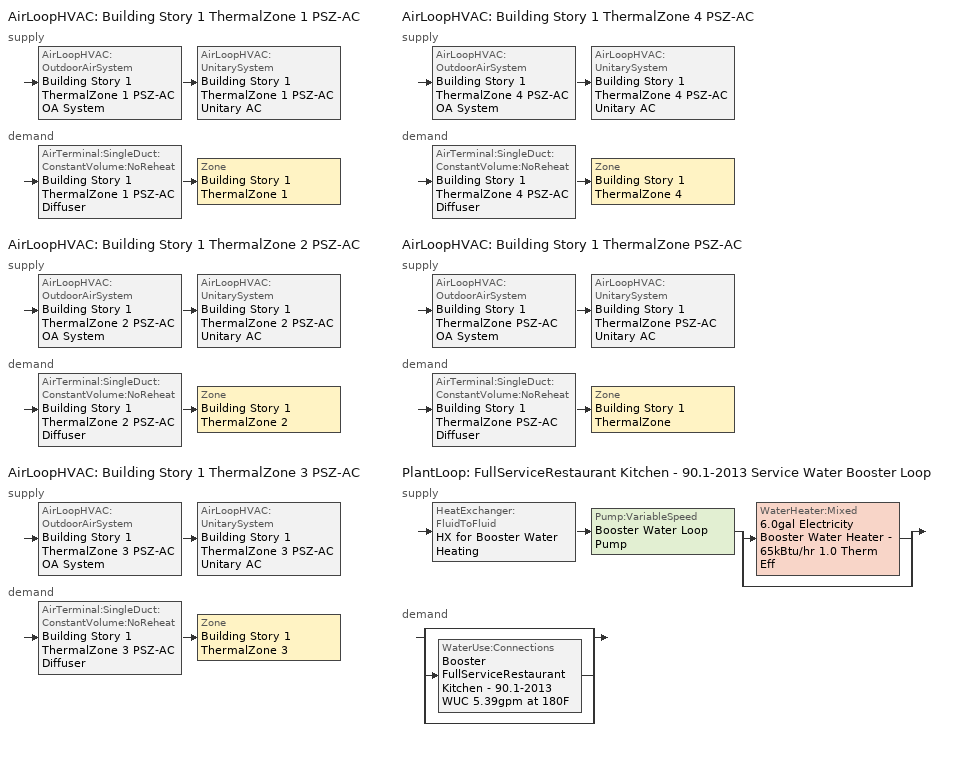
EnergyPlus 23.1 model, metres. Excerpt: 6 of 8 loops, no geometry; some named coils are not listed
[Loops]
AirLoopHVAC 'Building Story 1 ThermalZone 1 PSZ-AC'
 supply: AirLoopHVAC:OutdoorAirSystem 'Building Story 1 ThermalZone 1 PSZ-AC OA System' > AirLoopHVAC:UnitarySystem 'Building Story 1 ThermalZone 1 PSZ-AC Unitary AC'
 demand: AirTerminal:SingleDuct:ConstantVolume:NoReheat 'Building Story 1 ThermalZone 1 PSZ-AC Diffuser' > Zone 'Building Story 1 ThermalZone 1'
AirLoopHVAC 'Building Story 1 ThermalZone 2 PSZ-AC'
 supply: AirLoopHVAC:OutdoorAirSystem 'Building Story 1 ThermalZone 2 PSZ-AC OA System' > AirLoopHVAC:UnitarySystem 'Building Story 1 ThermalZone 2 PSZ-AC Unitary AC'
 demand: AirTerminal:SingleDuct:ConstantVolume:NoReheat 'Building Story 1 ThermalZone 2 PSZ-AC Diffuser' > Zone 'Building Story 1 ThermalZone 2'
AirLoopHVAC 'Building Story 1 ThermalZone 3 PSZ-AC'
 supply: AirLoopHVAC:OutdoorAirSystem 'Building Story 1 ThermalZone 3 PSZ-AC OA System' > AirLoopHVAC:UnitarySystem 'Building Story 1 ThermalZone 3 PSZ-AC Unitary AC'
 demand: AirTerminal:SingleDuct:ConstantVolume:NoReheat 'Building Story 1 ThermalZone 3 PSZ-AC Diffuser' > Zone 'Building Story 1 ThermalZone 3'
AirLoopHVAC 'Building Story 1 ThermalZone 4 PSZ-AC'
 supply: AirLoopHVAC:OutdoorAirSystem 'Building Story 1 ThermalZone 4 PSZ-AC OA System' > AirLoopHVAC:UnitarySystem 'Building Story 1 ThermalZone 4 PSZ-AC Unitary AC'
 demand: AirTerminal:SingleDuct:ConstantVolume:NoReheat 'Building Story 1 ThermalZone 4 PSZ-AC Diffuser' > Zone 'Building Story 1 ThermalZone 4'
AirLoopHVAC 'Building Story 1 ThermalZone PSZ-AC'
 supply: AirLoopHVAC:OutdoorAirSystem 'Building Story 1 ThermalZone PSZ-AC OA System' > AirLoopHVAC:UnitarySystem 'Building Story 1 ThermalZone PSZ-AC Unitary AC'
 demand: AirTerminal:SingleDuct:ConstantVolume:NoReheat 'Building Story 1 ThermalZone PSZ-AC Diffuser' > Zone 'Building Story 1 ThermalZone'
PlantLoop 'FullServiceRestaurant Kitchen - 90.1-2013 Service Water Booster Loop'
 supply: HeatExchanger:FluidToFluid 'HX for Booster Water Heating' > Pump:VariableSpeed 'Booster Water Loop Pump' > split
  | WaterHeater:Mixed '6.0gal Electricity Booster Water Heater - 65kBtu/hr 1.0 Therm Eff'
  | bypass
 demand: split
  | bypass
  | WaterUse:Connections 'Booster FullServiceRestaurant Kitchen - 90.1-2013 WUC 5.39gpm at 180F'
  | bypass
[ZoneControl:Thermostat] Temperature Difference Between Cutout And Setpoint {deltaC}=0
Name | Zone or ZoneList | Control Type Schedule | Control 1
Building Story 1 ThermalZone Thermostat | Building Story 1 ThermalZone | Building Story 1 ThermalZone Thermostat Schedule | Story Ground Blended Space Type Thermostat
Building Story 1 ThermalZone 1 Thermostat | Building Story 1 ThermalZone 1 | Building Story 1 ThermalZone 1 Thermostat Schedule | Story Ground Blended Space Type Thermostat 1
Building Story 1 ThermalZone 2 Thermostat | Building Story 1 ThermalZone 2 | Building Story 1 ThermalZone 2 Thermostat Schedule | Story Ground Blended Space Type Thermostat 2
Building Story 1 ThermalZone 3 Thermostat | Building Story 1 ThermalZone 3 | Building Story 1 ThermalZone 3 Thermostat Schedule | Story Ground Blended Space Type Thermostat 3
Building Story 1 ThermalZone 4 Thermostat | Building Story 1 ThermalZone 4 | Building Story 1 ThermalZone 4 Thermostat Schedule | Story Ground Blended Space Type Thermostat 4
[ThermostatSetpoint:DualSetpoint] Heating Setpoint Temperature Schedule=RestaurantSitDown HTGSETP_SCH_NO_OPTIMUM; Cooling Setpoint Temperature Schedule=RestaurantSitDown CLGSETP_SCH_NO_OPTIMUM
Story Ground Blended Space Type Thermostat; Story Ground Blended Space Type Thermostat 1; Story Ground Blended Space Type Thermostat 2; Story Ground Blended Space Type Thermostat 3; Story Ground Blended Space Type Thermostat 4
[AirTerminal:SingleDuct:ConstantVolume:NoReheat] Availability Schedule=Always On Discrete; Maximum Air Flow Rate {m3/s}=AutoSize
Building Story 1 ThermalZone PSZ-AC Diffuser; Building Story 1 ThermalZone 1 PSZ-AC Diffuser; Building Story 1 ThermalZone 2 PSZ-AC Diffuser; Building Story 1 ThermalZone 3 PSZ-AC Diffuser; Building Story 1 ThermalZone 4 PSZ-AC Diffuser
[Zone equipment]
Building Story 1 ThermalZone: Building Story 1 ThermalZone PSZ-AC Diffuser
Building Story 1 ThermalZone 1: Building Story 1 ThermalZone 1 PSZ-AC Diffuser
Building Story 1 ThermalZone 2: Building Story 1 ThermalZone 2 PSZ-AC Diffuser
Building Story 1 ThermalZone 3: Building Story 1 ThermalZone 3 PSZ-AC Diffuser
Building Story 1 ThermalZone 4: Building Story 1 ThermalZone 4 PSZ-AC Diffuser
[Sizing:Zone] Zone Cooling Design Supply Air Temperature Input Method=SupplyAirTemperature; Zone Cooling Design Supply Air Temperature {C}=12.7778; Zone Cooling Design Supply Air Temperature Difference {deltaC}=11.11; Zone Heating Design Supply Air Temperature Input Method=SupplyAirTemperature; Zone Heating Design Supply Air Temperature {C}=50; Zone Heating Design Supply Air Temperature Difference {deltaC}=11.11; Zone Cooling Design Supply Air Humidity Ratio {kgWater/kgDryAir}=0.0085; Zone Heating Design Supply Air Humidity Ratio {kgWater/kgDryAir}=0.008; Design Specification Outdoor Air Object=Blended OA; Cooling Design Air Flow Method=DesignDay; Cooling Design Air Flow Rate {m3/s}=0; Cooling Minimum Air Flow per Zone Floor Area {m3/s-m2}=0.000762; Cooling Minimum Air Flow {m3/s}=0; Cooling Minimum Air Flow Fraction=0; Heating Design Air Flow Method=DesignDay; Heating Design Air Flow Rate {m3/s}=0; Heating Maximum Air Flow per Zone Floor Area {m3/s-m2}=0.002032; Heating Maximum Air Flow {m3/s}=0.141576; Heating Maximum Air Flow Fraction=0.3; Account for Dedicated Outdoor Air System=No; Zone Load Sizing Method=Sensible Load Only No Latent Load; Zone Latent Cooling Design Supply Air Humidity Ratio Input Method=HumidityRatioDifference; Zone Cooling Design Supply Air Humidity Ratio Difference {kgWater/kgDryAir}=0.005; Zone Latent Heating Design Supply Air Humidity Ratio Input Method=HumidityRatioDifference; Zone Humidification Design Supply Air Humidity Ratio Difference {kgWater/kgDryAir}=0.005
Building Story 1 ThermalZone; Building Story 1 ThermalZone 1; Building Story 1 ThermalZone 2; Building Story 1 ThermalZone 3; Building Story 1 ThermalZone 4
[Controller:MechanicalVentilation] System Outdoor Air Method=ZoneSum; Design Specification Outdoor Air Object Name 1=Blended OA
Name | Availability Schedule | Demand Controlled Ventilation | Zone or ZoneList 1
Controller Mechanical Ventilation 4 | Building Story 1 ThermalZone PSZ-AC Occ Sch | No | Building Story 1 ThermalZone
Controller Mechanical Ventilation 5 | Building Story 1 ThermalZone 1 PSZ-AC Occ Sch | Yes | Building Story 1 ThermalZone 1
Controller Mechanical Ventilation 1 | Building Story 1 ThermalZone 2 PSZ-AC Occ Sch | No | Building Story 1 ThermalZone 2
Controller Mechanical Ventilation 2 | Building Story 1 ThermalZone 3 PSZ-AC Occ Sch | Yes | Building Story 1 ThermalZone 3
Controller Mechanical Ventilation 3 | Building Story 1 ThermalZone 4 PSZ-AC Occ Sch | No | Building Story 1 ThermalZone 4
[DesignSpecification:OutdoorAir]
Blended OA: Outdoor Air Method=Sum; Outdoor Air Flow per Person {m3/s-person}=0.00353961; Outdoor Air Flow per Zone Floor Area {m3/s-m2}=0.0009144; Outdoor Air Flow per Zone {m3/s}=0; Outdoor Air Flow Air Changes per Hour {1/hr}=0
[AirLoopHVAC] Design Supply Air Flow Rate {m3/s}=AutoSize; Design Return Air Flow Fraction of Supply Air Flow=1
Building Story 1 ThermalZone 1 PSZ-AC; Building Story 1 ThermalZone 2 PSZ-AC; Building Story 1 ThermalZone 3 PSZ-AC; Building Story 1 ThermalZone 4 PSZ-AC; Building Story 1 ThermalZone PSZ-AC
[Sizing:System] Type of Load to Size On=Sensible; Design Outdoor Air Flow Rate {m3/s}=Autosize; Central Heating Maximum System Air Flow Ratio=1; Preheat Design Temperature {C}=7.22222; Preheat Design Humidity Ratio {kgWater/kgDryAir}=0.008; Precool Design Temperature {C}=12.7778; Precool Design Humidity Ratio {kgWater/kgDryAir}=0.008; Central Cooling Design Supply Air Temperature {C}=12.7778; Central Heating Design Supply Air Temperature {C}=50; Type of Zone Sum to Use=Coincident; 100% Outdoor Air in Cooling=No; 100% Outdoor Air in Heating=No; Central Cooling Design Supply Air Humidity Ratio {kgWater/kgDryAir}=0.0085; Central Heating Design Supply Air Humidity Ratio {kgWater/kgDryAir}=0.008; Cooling Supply Air Flow Rate Method=DesignDay; Cooling Supply Air Flow Rate {m3/s}=0; Cooling Supply Air Flow Rate Per Floor Area {m3/s-m2}=0.00996765; Cooling Fraction of Autosized Cooling Supply Air Flow Rate=1; Cooling Supply Air Flow Rate Per Unit Cooling Capacity {m3/s-W}=3.94755e-05; Heating Supply Air Flow Rate Method=DesignDay; Heating Supply Air Flow Rate {m3/s}=0; Heating Supply Air Flow Rate Per Floor Area {m3/s-m2}=0.00996765; Heating Fraction of Autosized Heating Supply Air Flow Rate=1; Heating Fraction of Autosized Cooling Supply Air Flow Rate=1; Heating Supply Air Flow Rate Per Unit Heating Capacity {m3/s-W}=3.15882e-05; System Outdoor Air Method=ZoneSum; Zone Maximum Outdoor Air Fraction=1; Cooling Design Capacity Method=CoolingDesignCapacity; Cooling Design Capacity {W}=Autosize; Cooling Design Capacity Per Floor Area {W/m2}=234.7; Fraction of Autosized Cooling Design Capacity=1; Heating Design Capacity Method=HeatingDesignCapacity; Heating Design Capacity {W}=Autosize; Heating Design Capacity Per Floor Area {W/m2}=157; Fraction of Autosized Heating Design Capacity=1; Central Cooling Capacity Control Method=OnOff; Occupant Diversity=Autosize
Building Story 1 ThermalZone 1 PSZ-AC; Building Story 1 ThermalZone 2 PSZ-AC; Building Story 1 ThermalZone 3 PSZ-AC; Building Story 1 ThermalZone 4 PSZ-AC; Building Story 1 ThermalZone PSZ-AC
[Controller:OutdoorAir] Maximum Outdoor Air Flow Rate {m3/s}=Autosize; Economizer Control Type=DifferentialDryBulb; Economizer Control Action Type=ModulateFlow; Lockout Type=LockoutWithHeating; Minimum Limit Type=FixedMinimum; High Humidity Control=No; Control High Indoor Humidity Based on Outdoor Humidity Ratio=Yes
Name | Minimum Outdoor Air Flow Rate {m3/s} | Minimum Outdoor Air Schedule | Maximum Fraction of Outdoor Air Schedule | Mechanical Ventilation Controller | Heat Recovery Bypass Control Type
Building Story 1 ThermalZone 1 PSZ-AC OA System Controller | 0 | Building Story 1 ThermalZone 1 PSZ-AC Occ Sch | BuildingStory1ThermalZone1PSZACmaxOASch | Controller Mechanical Ventilation 5 | BypassWhenWithinEconomizerLimits
Building Story 1 ThermalZone 2 PSZ-AC OA System Controller | Autosize | Building Story 1 ThermalZone 2 PSZ-AC Occ Sch | BuildingStory1ThermalZone2PSZACmaxOASch | Controller Mechanical Ventilation 1 | BypassWhenWithinEconomizerLimits
Building Story 1 ThermalZone 3 PSZ-AC OA System Controller | 0 | Building Story 1 ThermalZone 3 PSZ-AC Occ Sch | BuildingStory1ThermalZone3PSZACmaxOASch | Controller Mechanical Ventilation 2 | BypassWhenWithinEconomizerLimits
Building Story 1 ThermalZone 4 PSZ-AC OA System Controller | Autosize | Building Story 1 ThermalZone 4 PSZ-AC Occ Sch | BuildingStory1ThermalZone4PSZACmaxOASch | Controller Mechanical Ventilation 3 | BypassWhenWithinEconomizerLimits
Building Story 1 ThermalZone PSZ-AC OA System Controller | Autosize | Building Story 1 ThermalZone PSZ-AC Occ Sch | BuildingStory1ThermalZonePSZACmaxOASch | Controller Mechanical Ventilation 4 | BypassWhenOAFlowGreaterThanMinimum
[SetpointManager:MixedAir] Control Variable=Temperature
Name | Setpoint Node or NodeList
Building Story 1 ThermalZone 1 PSZ-AC Mixed Air Node OS Default SPM | Building Story 1 ThermalZone 1 PSZ-AC Mixed Air Node
Building Story 1 ThermalZone 2 PSZ-AC Mixed Air Node OS Default SPM | Building Story 1 ThermalZone 2 PSZ-AC Mixed Air Node
Building Story 1 ThermalZone 3 PSZ-AC Mixed Air Node OS Default SPM | Building Story 1 ThermalZone 3 PSZ-AC Mixed Air Node
Building Story 1 ThermalZone 4 PSZ-AC Mixed Air Node OS Default SPM | Building Story 1 ThermalZone 4 PSZ-AC Mixed Air Node
Building Story 1 ThermalZone PSZ-AC Mixed Air Node OS Default SPM | Building Story 1 ThermalZone PSZ-AC Mixed Air Node
[AirLoopHVAC:UnitarySystem] Control Type=Load; Dehumidification Control Type=None; Availability Schedule=Always On Discrete; Fan Placement=DrawThrough; DX Heating Coil Sizing Ratio=1; Use DOAS DX Cooling Coil=No; Minimum Supply Air Temperature {C}=2; Latent Load Control=SensibleOnlyLoadControl; Cooling Supply Air Flow Rate {m3/s}=Autosize; Heating Supply Air Flow Rate {m3/s}=Autosize; No Load Supply Air Flow Rate {m3/s}=Autosize; Maximum Supply Air Temperature {C}=80; Maximum Outdoor Dry-Bulb Temperature for Supplemental Heater Operation {C}=21; Maximum Cycling Rate {cycles/hr}=2.5; Heat Pump Time Constant {s}=60; Fraction of On-Cycle Power Use=0.01; Heat Pump Fan Delay Time {s}=60; Ancillary On-Cycle Electric Power {W}=0; Ancillary Off-Cycle Electric Power {W}=0
Name | Controlling Zone or Thermostat Location | Supply Fan | Supply Air Fan Operating Mode Schedule | Heating Coil | Cooling Coil | Supplemental Heating Coil
Building Story 1 ThermalZone 1 PSZ-AC Unitary AC | Building Story 1 ThermalZone 1 | Building Story 1 ThermalZone 1 PSZ-AC Fan | Building Story 1 ThermalZone 1 PSZ-AC Occ Sch | Building Story 1 ThermalZone 1 PSZ-AC Water Htg Coil | Building Story 1 ThermalZone 1 PSZ-AC 1spd DX AC Clg Coil 166kBtu/hr 10.8EER | Building Story 1 ThermalZone 1 PSZ-AC Electric Backup Htg Coil
Building Story 1 ThermalZone 2 PSZ-AC Unitary AC | Building Story 1 ThermalZone 2 | Building Story 1 ThermalZone 2 PSZ-AC Fan | Building Story 1 ThermalZone 2 PSZ-AC Occ Sch | Building Story 1 ThermalZone 2 PSZ-AC Water Htg Coil | Building Story 1 ThermalZone 2 PSZ-AC 1spd DX AC Clg Coil 56kBtu/hr 14.0SEER | Building Story 1 ThermalZone 2 PSZ-AC Electric Backup Htg Coil
Building Story 1 ThermalZone 3 PSZ-AC Unitary AC | Building Story 1 ThermalZone 3 | Building Story 1 ThermalZone 3 PSZ-AC Fan | Building Story 1 ThermalZone 3 PSZ-AC Occ Sch | Building Story 1 ThermalZone 3 PSZ-AC Water Htg Coil | Building Story 1 ThermalZone 3 PSZ-AC 1spd DX AC Clg Coil 153kBtu/hr 10.8EER | Building Story 1 ThermalZone 3 PSZ-AC Electric Backup Htg Coil
Building Story 1 ThermalZone 4 PSZ-AC Unitary AC | Building Story 1 ThermalZone 4 | Building Story 1 ThermalZone 4 PSZ-AC Fan | Building Story 1 ThermalZone 4 PSZ-AC Occ Sch | Building Story 1 ThermalZone 4 PSZ-AC Water Htg Coil | Building Story 1 ThermalZone 4 PSZ-AC 1spd DX AC Clg Coil 71kBtu/hr 11.0EER | Building Story 1 ThermalZone 4 PSZ-AC Electric Backup Htg Coil
Building Story 1 ThermalZone PSZ-AC Unitary AC | Building Story 1 ThermalZone | Building Story 1 ThermalZone PSZ-AC Fan | Building Story 1 ThermalZone PSZ-AC Occ Sch | Building Story 1 ThermalZone PSZ-AC Water Htg Coil | Building Story 1 ThermalZone PSZ-AC 1spd DX AC Clg Coil 856kBtu/hr 9.5EER | Building Story 1 ThermalZone PSZ-AC Electric Backup Htg Coil
[Fan:OnOff] Availability Schedule=Always On Discrete; Maximum Flow Rate {m3/s}=Autosize; Motor In Airstream Fraction=1
Name | Fan Total Efficiency | Pressure Rise {Pa} | Motor Efficiency | Fan Power Ratio Function of Speed Ratio Curve | Fan Efficiency Ratio Function of Speed Ratio Curve
Building Story 1 ThermalZone 1 PSZ-AC Fan | 0.58175 | 622.722 | 0.895 | Fan On Off Power Curve 4 | Fan On Off Efficiency Curve 4
Building Story 1 ThermalZone 2 PSZ-AC Fan | 0.55575 | 622.722 | 0.855 | Fan On Off Power Curve | Fan On Off Efficiency Curve
Building Story 1 ThermalZone 3 PSZ-AC Fan | 0.58175 | 622.722 | 0.895 | Fan On Off Power Curve 1 | Fan On Off Efficiency Curve 1
Building Story 1 ThermalZone 4 PSZ-AC Fan | 0.56225 | 622.722 | 0.865 | Fan On Off Power Curve 2 | Fan On Off Efficiency Curve 2
Building Story 1 ThermalZone PSZ-AC Fan | 0.6084 | 1018.77 | 0.936 | Fan On Off Power Curve 3 | Fan On Off Efficiency Curve 3
[Coil:Cooling:DX:SingleSpeed] Availability Schedule=Always On Discrete; Gross Rated Total Cooling Capacity {W}=Autosize; Gross Rated Sensible Heat Ratio=Autosize; Rated Air Flow Rate {m3/s}=Autosize; 2017 Rated Evaporator Fan Power Per Volume Flow Rate {W/(m3/s)}=773.3; Total Cooling Capacity Function of Temperature Curve=PSZ-AC_Unitary_PackagecoolCapFT; Total Cooling Capacity Function of Flow Fraction Curve=PSZ-AC_Unitary_PackagecoolFFF; Energy Input Ratio Function of Temperature Curve=PSZ-AC DX Unitary Package EIRFT; Energy Input Ratio Function of Flow Fraction Curve=PSZ-AC_Unitary_PackagecoolEIRFFF; Part Load Fraction Correlation Curve=PSZ-AC_Unitary_PackagecoolPLR; Minimum Outdoor Dry-Bulb Temperature for Compressor Operation {C}=-25; Condenser Type=AirCooled; Evaporative Condenser Effectiveness=0; Evaporative Condenser Air Flow Rate {m3/s}=Autosize; Evaporative Condenser Pump Rated Power Consumption {W}=Autosize; Crankcase Heater Capacity {W}=0; Maximum Outdoor Dry-Bulb Temperature for Crankcase Heater Operation {C}=0; Basin Heater Capacity {W/K}=0; Basin Heater Setpoint Temperature {C}=10
Name | Gross Rated Cooling COP {W/W}
Building Story 1 ThermalZone 1 PSZ-AC 1spd DX AC Clg Coil 166kBtu/hr 10.8EER; Building Story 1 ThermalZone 3 PSZ-AC 1spd DX AC Clg Coil 153kBtu/hr 10.8EER | 3.73224
Building Story 1 ThermalZone 2 PSZ-AC 1spd DX AC Clg Coil 56kBtu/hr 14.0SEER | 4.11713
Building Story 1 ThermalZone 4 PSZ-AC 1spd DX AC Clg Coil 71kBtu/hr 11.0EER | 3.79883
Building Story 1 ThermalZone PSZ-AC 1spd DX AC Clg Coil 856kBtu/hr 9.5EER | 3.2994
[Coil:Heating:Electric] Availability Schedule=Always On Discrete; Efficiency=1; Nominal Capacity {W}=Autosize
Building Story 1 ThermalZone 1 PSZ-AC Electric Backup Htg Coil; Building Story 1 ThermalZone 2 PSZ-AC Electric Backup Htg Coil; Building Story 1 ThermalZone 3 PSZ-AC Electric Backup Htg Coil; Building Story 1 ThermalZone 4 PSZ-AC Electric Backup Htg Coil; Building Story 1 ThermalZone PSZ-AC Electric Backup Htg Coil
[SetpointManager:SingleZone:Reheat] Control Variable=Temperature; Minimum Supply Air Temperature {C}=12.7778; Maximum Supply Air Temperature {C}=50
Name | Control Zone | Setpoint Node or NodeList
Building Story 1 ThermalZone 1 Setpoint Manager SZ Reheat | Building Story 1 ThermalZone 1 | Building Story 1 ThermalZone 1 PSZ-AC Supply Outlet Node
Building Story 1 ThermalZone 2 Setpoint Manager SZ Reheat | Building Story 1 ThermalZone 2 | Building Story 1 ThermalZone 2 PSZ-AC Supply Outlet Node
Building Story 1 ThermalZone 3 Setpoint Manager SZ Reheat | Building Story 1 ThermalZone 3 | Building Story 1 ThermalZone 3 PSZ-AC Supply Outlet Node
Building Story 1 ThermalZone 4 Setpoint Manager SZ Reheat | Building Story 1 ThermalZone 4 | Building Story 1 ThermalZone 4 PSZ-AC Supply Outlet Node
Building Story 1 ThermalZone Setpoint Manager SZ Reheat | Building Story 1 ThermalZone | Building Story 1 ThermalZone PSZ-AC Supply Outlet Node
[HeatExchanger:AirToAir:SensibleAndLatent]
Building Story 1 ThermalZone PSZ-AC ERV: Availability Schedule=Always On Discrete; Nominal Supply Air Flow Rate {m3/s}=Autosize; Sensible Effectiveness at 100% Heating Air Flow=0.5; Latent Effectiveness at 100% Heating Air Flow=0.5; Sensible Effectiveness at 75% Heating Air Flow=0.5; Latent Effectiveness at 75% Heating Air Flow=0.5; Sensible Effectiveness at 100% Cooling Air Flow=0.5; Latent Effectiveness at 100% Cooling Air Flow=0.5; Sensible Effectiveness at 75% Cooling Air Flow=0.5; Latent Effectiveness at 75% Cooling Air Flow=0.5; Nominal Electric Power {W}=3300.67; Supply Air Outlet Temperature Control=Yes; Heat Exchanger Type=Rotary; Frost Control Type=ExhaustOnly; Threshold Temperature {C}=-23.3; Initial Defrost Time Fraction=0.167; Rate of Defrost Time Fraction Increase {1/K}=1.44; Economizer Lockout=Yes
[SetpointManager:OutdoorAirPretreat]
Setpoint Manager Outdoor Air Pretreat 1: Control Variable=Temperature; Minimum Setpoint Temperature {C}=-99; Maximum Setpoint Temperature {C}=99; Minimum Setpoint Humidity Ratio {kgWater/kgDryAir}=1e-05; Maximum Setpoint Humidity Ratio {kgWater/kgDryAir}=1
[PlantLoop]
FullServiceRestaurant Kitchen - 90.1-2013 Service Water Booster Loop: Fluid Type=Water; Plant Equipment Operation Scheme=FullServiceRestaurant Kitchen - 90.1-2013 Service Water Booster Loop Operation Schemes; Maximum Loop Temperature {C}=100; Minimum Loop Temperature {C}=0; Maximum Loop Flow Rate {m3/s}=Autosize; Minimum Loop Flow Rate {m3/s}=0; Plant Loop Volume {m3}=Autocalculate; Load Distribution Scheme=Optimal; Plant Loop Demand Calculation Scheme=SingleSetpoint; Common Pipe Simulation=None
[Sizing:Plant]
FullServiceRestaurant Kitchen - 90.1-2013 Service Water Booster Loop: Loop Type=Heating; Design Loop Exit Temperature {C}=82.2222; Loop Design Temperature Difference {deltaC}=5; Sizing Option=NonCoincident; Zone Timesteps in Averaging Window=1; Coincident Sizing Factor Mode=None
[HeatExchanger:FluidToFluid]
HX for Booster Water Heating: Loop Demand Side Design Flow Rate {m3/s}=Autosize; Loop Supply Side Design Flow Rate {m3/s}=Autosize; Heat Exchange Model Type=Ideal; Heat Exchanger U-Factor Times Area Value {W/K}=Autosize; Control Type=UncontrolledOn; Minimum Temperature Difference to Activate Heat Exchanger {deltaC}=0.01; Heat Transfer Metering End Use Type=LoopToLoop; Component Override Cooling Control Temperature Mode=Loop; Sizing Factor=1; Operation Minimum Temperature Limit {C}=0; Operation Maximum Temperature Limit {C}=100
[Pump:VariableSpeed]
Booster Water Loop Pump: Design Maximum Flow Rate {m3/s}=Autosize; Design Pump Head {Pa}=0; Design Power Consumption {W}=0; Motor Efficiency=1; Fraction of Motor Inefficiencies to Fluid Stream=0; Coefficient 1 of the Part Load Performance Curve=0; Coefficient 2 of the Part Load Performance Curve=3.2485; Coefficient 3 of the Part Load Performance Curve=-4.7443; Coefficient 4 of the Part Load Performance Curve=2.5294; Design Minimum Flow Rate {m3/s}=0; Pump Control Type=Intermittent; Skin Loss Radiative Fraction=0.5; Design Power Sizing Method=PowerPerFlowPerPressure; Design Electric Power per Unit Flow Rate {W/(m3/s)}=348701.1; Design Shaft Power per Unit Flow Rate per Unit Head {W/((m3/s)-Pa)}=1.28205; Design Minimum Flow Rate Fraction=0
[WaterHeater:Mixed]
6.0gal Electricity Booster Water Heater - 65kBtu/hr 1.0 Therm Eff: Tank Volume {m3}=0.0227125; Setpoint Temperature Schedule=Service Water Booster Temp - 180.00000000000006F; Deadband Temperature Difference {deltaC}=2; Maximum Temperature Limit {C}=82.2222; Heater Control Type=Cycle; Heater Maximum Capacity {W}=19120; Heater Ignition Minimum Flow Rate {m3/s}=0; Heater Ignition Delay {s}=0; Heater Fuel Type=Electricity; Heater Thermal Efficiency=1; Off Cycle Parasitic Fuel Consumption Rate {W}=0; Off Cycle Parasitic Fuel Type=Electricity; Off Cycle Parasitic Heat Fraction to Tank=0; On Cycle Parasitic Fuel Consumption Rate {W}=0; On Cycle Parasitic Fuel Type=Electricity; On Cycle Parasitic Heat Fraction to Tank=0; Ambient Temperature Indicator=Schedule; Ambient Temperature Schedule=Water Heater Ambient Temp Schedule - 71.6; Off Cycle Loss Coefficient to Ambient Temperature {W/K}=9.00886; Off Cycle Loss Fraction to Zone=1; On Cycle Loss Coefficient to Ambient Temperature {W/K}=9.00886; On Cycle Loss Fraction to Zone=1; Use Side Effectiveness=1; Source Side Effectiveness=1; Use Side Design Flow Rate {m3/s}=Autosize; Source Side Design Flow Rate {m3/s}=Autosize; Indirect Water Heating Recovery Time {hr}=1.5; Source Side Flow Control Mode=IndirectHeatPrimarySetpoint
[WaterHeater:Sizing]
6.0gal Electricity Booster Water Heater - 65kBtu/hr 1.0 Therm Eff: Design Mode=PeakDraw; Time Storage Can Meet Peak Draw {hr}=0.538503; Time for Tank Recovery {hr}=0; Nominal Tank Volume for Autosizing Plant Connections {m3}=1
[SetpointManager:Scheduled]
Hot water booster setpoint manager: Control Variable=Temperature; Schedule=Service Water Booster Temp - 180.00000000000006F; Setpoint Node or NodeList=FullServiceRestaurant Kitchen - 90.1-2013 Service Water Booster Loop Supply Outlet Node
[WaterUse:Connections]
Booster FullServiceRestaurant Kitchen - 90.1-2013 WUC 5.39gpm at 180F: Drain Water Heat Exchanger Type=None; Drain Water Heat Exchanger Destination=Plant; Water Use Equipment 1=Booster FullServiceRestaurant Kitchen - 90.1-2013 Service Water Use 5.39gpm at 180F
[WaterUse:Equipment]
Booster FullServiceRestaurant Kitchen - 90.1-2013 Service Water Use 5.39gpm at 180F: Peak Flow Rate {m3/s}=0.000340279; Flow Rate Fraction Schedule=RestaurantSitDown BLDG_SWH_SCH; Target Temperature Schedule=Mixed Water At Faucet Temp - 180F; Sensible Fraction Schedule=Fraction Sensible - 0.2; Latent Fraction Schedule=Fraction Latent - 0.05
[PlantEquipmentOperationSchemes]
FullServiceRestaurant Kitchen - 90.1-2013 Service Water Booster Loop Operation Schemes: Control Scheme 1=FullServiceRestaurant Kitchen - 90.1-2013 Service Water Booster Loop Heating Operation Scheme; Control Scheme 1 Schedule=Always On Discrete
[PlantEquipmentOperation:HeatingLoad]
FullServiceRestaurant Kitchen - 90.1-2013 Service Water Booster Loop Heating Operation Scheme: Load Range 1 Lower Limit {W}=0; Load Range 1 Upper Limit {W}=1000000000; Range 1 Equipment List=FullServiceRestaurant Kitchen - 90.1-2013 Service Water Booster Loop Heating Equipment List
[PlantEquipmentList]
FullServiceRestaurant Kitchen - 90.1-2013 Service Water Booster Loop Heating Equipment List: HX for Booster Water Heating, 6.0gal Electricity Booster Water Heater - 65kBtu/hr 1.0 Therm Eff
[Schedule:Compact]
Building Story 1 ThermalZone Thermostat Schedule; Building Story 1 ThermalZone 1 Thermostat Schedule; Building Story 1 ThermalZone 2 Thermostat Schedule; Building Story 1 ThermalZone 3 Thermostat Schedule; Building Story 1 ThermalZone 4 Thermostat Schedule: Through: 12/31, For: AllDays, Until: 24:00, 4
[Schedule:Day:Interval]
RestaurantSitDown HTGSETP_SCH_NO_OPTIMUM Default; RestaurantSitDown HTGSETP_SCH_NO_OPTIMUM Default|Sat|Wkdy Day: No, 04:00, 15.6, 24:00, 21
RestaurantSitDown HTGSETP_SCH_NO_OPTIMUM Summer Design Day: No, 24:00, 15.6
RestaurantSitDown HTGSETP_SCH_NO_OPTIMUM Winter Design Day: No, 24:00, 21
RestaurantSitDown CLGSETP_SCH_NO_OPTIMUM Default; RestaurantSitDown CLGSETP_SCH_NO_OPTIMUM Default|Sat|Wkdy Day: No, 04:00, 30, 24:00, 24
RestaurantSitDown CLGSETP_SCH_NO_OPTIMUM Summer Design Day: No, 05:00, 30, 06:00, 26, 24:00, 24
RestaurantSitDown CLGSETP_SCH_NO_OPTIMUM Winter Design Day: No, 24:00, 30
Building Story 1 ThermalZone PSZ-AC Occ Sch Default; Building Story 1 ThermalZone 1 PSZ-AC Occ Sch Default; Building Story 1 ThermalZone 2 PSZ-AC Occ Sch Default; Building Story 1 ThermalZone 3 PSZ-AC Occ Sch Default; Building Story 1 ThermalZone 4 PSZ-AC Occ Sch Default: No, 07:00, 0, 24:00, 1
Building Story 1 ThermalZone PSZ-AC Occ Sch Summer Design Day; Building Story 1 ThermalZone PSZ-AC Occ Sch Winter Design Day; Building Story 1 ThermalZone 1 PSZ-AC Occ Sch Summer Design Day; Building Story 1 ThermalZone 1 PSZ-AC Occ Sch Winter Design Day; Building Story 1 ThermalZone 2 PSZ-AC Occ Sch Summer Design Day; Building Story 1 ThermalZone 2 PSZ-AC Occ Sch Winter Design Day; Building Story 1 ThermalZone 3 PSZ-AC Occ Sch Summer Design Day; Building Story 1 ThermalZone 3 PSZ-AC Occ Sch Winter Design Day; Building Story 1 ThermalZone 4 PSZ-AC Occ Sch Summer Design Day; Building Story 1 ThermalZone 4 PSZ-AC Occ Sch Winter Design Day: No, 24:00, 1
BuildingStory1ThermalZone1PSZACmaxOASchDefault; BuildingStory1ThermalZone2PSZACmaxOASchDefault; BuildingStory1ThermalZone3PSZACmaxOASchDefault; BuildingStory1ThermalZone4PSZACmaxOASchDefault; BuildingStory1ThermalZonePSZACmaxOASchDefault: No, 24:00, 0.7
Fraction Latent - 0.05 Default: No, 24:00, 0.05
Fraction Sensible - 0.2 Default: No, 24:00, 0.2
Mixed Water At Faucet Temp - 180F Default; Service Water Booster Temp - 180.00000000000006F Default: No, 24:00, 82.2222
RestaurantSitDown BLDG_SWH_SCH Default: No, 01:00, 0.25, 06:00, 0, 10:00, 0.15, 12:00, 0.5, 14:00, 0.4, 17:00, 0.3, 18:00, 0.4, 20:00, 0.5, 21:00, 0.4, 22:00, 0.5, 23:00, 0.4, 24:00, 0.2
RestaurantSitDown BLDG_SWH_SCH SmrDsn|Wkdy Day; RestaurantSitDown BLDG_SWH_SCH Summer Design Day: No, 01:00, 0.2, 06:00, 0, 07:00, 0.15, 08:00, 0.6, 09:00, 0.55, 10:00, 0.45, 11:00, 0.4, 12:00, 0.45, 13:00, 0.4, 14:00, 0.35, 17:00, 0.3, 18:00, 0.4, 19:00, 0.55, 20:00, 0.6, 21:00, 0.5, 22:00, 0.55, 23:00, 0.45, 24:00, 0.25
RestaurantSitDown BLDG_SWH_SCH Winter Design Day; RestaurantSitDown BLDG_SWH_SCH WntrDsn|Sat Day: No, 01:00, 0.2, 06:00, 0, 09:00, 0.15, 10:00, 0.5, 11:00, 0.45, 13:00, 0.5, 14:00, 0.45, 16:00, 0.4, 17:00, 0.35, 18:00, 0.4, 20:00, 0.55, 21:00, 0.5, 22:00, 0.55, 23:00, 0.4, 24:00, 0.3
Water Heater Ambient Temp Schedule - 71.6 Default: No, 24:00, 22
[Schedule:Week:Daily]
RestaurantSitDown HTGSETP_SCH_NO_OPTIMUM Week Rule - Jan1-Dec31: RestaurantSitDown HTGSETP_SCH_NO_OPTIMUM Default, RestaurantSitDown HTGSETP_SCH_NO_OPTIMUM Default|Sat|Wkdy Day, RestaurantSitDown HTGSETP_SCH_NO_OPTIMUM Default|Sat|Wkdy Day, RestaurantSitDown HTGSETP_SCH_NO_OPTIMUM Default|Sat|Wkdy Day, RestaurantSitDown HTGSETP_SCH_NO_OPTIMUM Default|Sat|Wkdy Day, RestaurantSitDown HTGSETP_SCH_NO_OPTIMUM Default|Sat|Wkdy Day, RestaurantSitDown HTGSETP_SCH_NO_OPTIMUM Default|Sat|Wkdy Day, RestaurantSitDown HTGSETP_SCH_NO_OPTIMUM Default, RestaurantSitDown HTGSETP_SCH_NO_OPTIMUM Summer Design Day, RestaurantSitDown HTGSETP_SCH_NO_OPTIMUM Winter Design Day, RestaurantSitDown HTGSETP_SCH_NO_OPTIMUM Default, RestaurantSitDown HTGSETP_SCH_NO_OPTIMUM Default
RestaurantSitDown CLGSETP_SCH_NO_OPTIMUM Week Rule - Jan1-Dec31: RestaurantSitDown CLGSETP_SCH_NO_OPTIMUM Default, RestaurantSitDown CLGSETP_SCH_NO_OPTIMUM Default|Sat|Wkdy Day, RestaurantSitDown CLGSETP_SCH_NO_OPTIMUM Default|Sat|Wkdy Day, RestaurantSitDown CLGSETP_SCH_NO_OPTIMUM Default|Sat|Wkdy Day, RestaurantSitDown CLGSETP_SCH_NO_OPTIMUM Default|Sat|Wkdy Day, RestaurantSitDown CLGSETP_SCH_NO_OPTIMUM Default|Sat|Wkdy Day, RestaurantSitDown CLGSETP_SCH_NO_OPTIMUM Default|Sat|Wkdy Day, RestaurantSitDown CLGSETP_SCH_NO_OPTIMUM Default, RestaurantSitDown CLGSETP_SCH_NO_OPTIMUM Summer Design Day, RestaurantSitDown CLGSETP_SCH_NO_OPTIMUM Winter Design Day, RestaurantSitDown CLGSETP_SCH_NO_OPTIMUM Default, RestaurantSitDown CLGSETP_SCH_NO_OPTIMUM Default
Building Story 1 ThermalZone PSZ-AC Occ Sch Week Rule - Jan1-Dec31: Building Story 1 ThermalZone PSZ-AC Occ Sch Default, Building Story 1 ThermalZone PSZ-AC Occ Sch Default, Building Story 1 ThermalZone PSZ-AC Occ Sch Default, Building Story 1 ThermalZone PSZ-AC Occ Sch Default, Building Story 1 ThermalZone PSZ-AC Occ Sch Default, Building Story 1 ThermalZone PSZ-AC Occ Sch Default, Building Story 1 ThermalZone PSZ-AC Occ Sch Default, Building Story 1 ThermalZone PSZ-AC Occ Sch Default, Building Story 1 ThermalZone PSZ-AC Occ Sch Summer Design Day, Building Story 1 ThermalZone PSZ-AC Occ Sch Winter Design Day, Building Story 1 ThermalZone PSZ-AC Occ Sch Default, Building Story 1 ThermalZone PSZ-AC Occ Sch Default
Building Story 1 ThermalZone 1 PSZ-AC Occ Sch Week Rule - Jan1-Dec31: Building Story 1 ThermalZone 1 PSZ-AC Occ Sch Default, Building Story 1 ThermalZone 1 PSZ-AC Occ Sch Default, Building Story 1 ThermalZone 1 PSZ-AC Occ Sch Default, Building Story 1 ThermalZone 1 PSZ-AC Occ Sch Default, Building Story 1 ThermalZone 1 PSZ-AC Occ Sch Default, Building Story 1 ThermalZone 1 PSZ-AC Occ Sch Default, Building Story 1 ThermalZone 1 PSZ-AC Occ Sch Default, Building Story 1 ThermalZone 1 PSZ-AC Occ Sch Default, Building Story 1 ThermalZone 1 PSZ-AC Occ Sch Summer Design Day, Building Story 1 ThermalZone 1 PSZ-AC Occ Sch Winter Design Day, Building Story 1 ThermalZone 1 PSZ-AC Occ Sch Default, Building Story 1 ThermalZone 1 PSZ-AC Occ Sch Default
Building Story 1 ThermalZone 2 PSZ-AC Occ Sch Week Rule - Jan1-Dec31: Building Story 1 ThermalZone 2 PSZ-AC Occ Sch Default, Building Story 1 ThermalZone 2 PSZ-AC Occ Sch Default, Building Story 1 ThermalZone 2 PSZ-AC Occ Sch Default, Building Story 1 ThermalZone 2 PSZ-AC Occ Sch Default, Building Story 1 ThermalZone 2 PSZ-AC Occ Sch Default, Building Story 1 ThermalZone 2 PSZ-AC Occ Sch Default, Building Story 1 ThermalZone 2 PSZ-AC Occ Sch Default, Building Story 1 ThermalZone 2 PSZ-AC Occ Sch Default, Building Story 1 ThermalZone 2 PSZ-AC Occ Sch Summer Design Day, Building Story 1 ThermalZone 2 PSZ-AC Occ Sch Winter Design Day, Building Story 1 ThermalZone 2 PSZ-AC Occ Sch Default, Building Story 1 ThermalZone 2 PSZ-AC Occ Sch Default
Building Story 1 ThermalZone 3 PSZ-AC Occ Sch Week Rule - Jan1-Dec31: Building Story 1 ThermalZone 3 PSZ-AC Occ Sch Default, Building Story 1 ThermalZone 3 PSZ-AC Occ Sch Default, Building Story 1 ThermalZone 3 PSZ-AC Occ Sch Default, Building Story 1 ThermalZone 3 PSZ-AC Occ Sch Default, Building Story 1 ThermalZone 3 PSZ-AC Occ Sch Default, Building Story 1 ThermalZone 3 PSZ-AC Occ Sch Default, Building Story 1 ThermalZone 3 PSZ-AC Occ Sch Default, Building Story 1 ThermalZone 3 PSZ-AC Occ Sch Default, Building Story 1 ThermalZone 3 PSZ-AC Occ Sch Summer Design Day, Building Story 1 ThermalZone 3 PSZ-AC Occ Sch Winter Design Day, Building Story 1 ThermalZone 3 PSZ-AC Occ Sch Default, Building Story 1 ThermalZone 3 PSZ-AC Occ Sch Default
Building Story 1 ThermalZone 4 PSZ-AC Occ Sch Week Rule - Jan1-Dec31: Building Story 1 ThermalZone 4 PSZ-AC Occ Sch Default, Building Story 1 ThermalZone 4 PSZ-AC Occ Sch Default, Building Story 1 ThermalZone 4 PSZ-AC Occ Sch Default, Building Story 1 ThermalZone 4 PSZ-AC Occ Sch Default, Building Story 1 ThermalZone 4 PSZ-AC Occ Sch Default, Building Story 1 ThermalZone 4 PSZ-AC Occ Sch Default, Building Story 1 ThermalZone 4 PSZ-AC Occ Sch Default, Building Story 1 ThermalZone 4 PSZ-AC Occ Sch Default, Building Story 1 ThermalZone 4 PSZ-AC Occ Sch Summer Design Day, Building Story 1 ThermalZone 4 PSZ-AC Occ Sch Winter Design Day, Building Story 1 ThermalZone 4 PSZ-AC Occ Sch Default, Building Story 1 ThermalZone 4 PSZ-AC Occ Sch Default
BuildingStory1ThermalZone1PSZACmaxOASch Week Rule - Jan1-Dec31: BuildingStory1ThermalZone1PSZACmaxOASchDefault, BuildingStory1ThermalZone1PSZACmaxOASchDefault, BuildingStory1ThermalZone1PSZACmaxOASchDefault, BuildingStory1ThermalZone1PSZACmaxOASchDefault, BuildingStory1ThermalZone1PSZACmaxOASchDefault, BuildingStory1ThermalZone1PSZACmaxOASchDefault, BuildingStory1ThermalZone1PSZACmaxOASchDefault, BuildingStory1ThermalZone1PSZACmaxOASchDefault, BuildingStory1ThermalZone1PSZACmaxOASchDefault, BuildingStory1ThermalZone1PSZACmaxOASchDefault, BuildingStory1ThermalZone1PSZACmaxOASchDefault, BuildingStory1ThermalZone1PSZACmaxOASchDefault
BuildingStory1ThermalZone2PSZACmaxOASch Week Rule - Jan1-Dec31: BuildingStory1ThermalZone2PSZACmaxOASchDefault, BuildingStory1ThermalZone2PSZACmaxOASchDefault, BuildingStory1ThermalZone2PSZACmaxOASchDefault, BuildingStory1ThermalZone2PSZACmaxOASchDefault, BuildingStory1ThermalZone2PSZACmaxOASchDefault, BuildingStory1ThermalZone2PSZACmaxOASchDefault, BuildingStory1ThermalZone2PSZACmaxOASchDefault, BuildingStory1ThermalZone2PSZACmaxOASchDefault, BuildingStory1ThermalZone2PSZACmaxOASchDefault, BuildingStory1ThermalZone2PSZACmaxOASchDefault, BuildingStory1ThermalZone2PSZACmaxOASchDefault, BuildingStory1ThermalZone2PSZACmaxOASchDefault
BuildingStory1ThermalZone3PSZACmaxOASch Week Rule - Jan1-Dec31: BuildingStory1ThermalZone3PSZACmaxOASchDefault, BuildingStory1ThermalZone3PSZACmaxOASchDefault, BuildingStory1ThermalZone3PSZACmaxOASchDefault, BuildingStory1ThermalZone3PSZACmaxOASchDefault, BuildingStory1ThermalZone3PSZACmaxOASchDefault, BuildingStory1ThermalZone3PSZACmaxOASchDefault, BuildingStory1ThermalZone3PSZACmaxOASchDefault, BuildingStory1ThermalZone3PSZACmaxOASchDefault, BuildingStory1ThermalZone3PSZACmaxOASchDefault, BuildingStory1ThermalZone3PSZACmaxOASchDefault, BuildingStory1ThermalZone3PSZACmaxOASchDefault, BuildingStory1ThermalZone3PSZACmaxOASchDefault
BuildingStory1ThermalZone4PSZACmaxOASch Week Rule - Jan1-Dec31: BuildingStory1ThermalZone4PSZACmaxOASchDefault, BuildingStory1ThermalZone4PSZACmaxOASchDefault, BuildingStory1ThermalZone4PSZACmaxOASchDefault, BuildingStory1ThermalZone4PSZACmaxOASchDefault, BuildingStory1ThermalZone4PSZACmaxOASchDefault, BuildingStory1ThermalZone4PSZACmaxOASchDefault, BuildingStory1ThermalZone4PSZACmaxOASchDefault, BuildingStory1ThermalZone4PSZACmaxOASchDefault, BuildingStory1ThermalZone4PSZACmaxOASchDefault, BuildingStory1ThermalZone4PSZACmaxOASchDefault, BuildingStory1ThermalZone4PSZACmaxOASchDefault, BuildingStory1ThermalZone4PSZACmaxOASchDefault
BuildingStory1ThermalZonePSZACmaxOASch Week Rule - Jan1-Dec31: BuildingStory1ThermalZonePSZACmaxOASchDefault, BuildingStory1ThermalZonePSZACmaxOASchDefault, BuildingStory1ThermalZonePSZACmaxOASchDefault, BuildingStory1ThermalZonePSZACmaxOASchDefault, BuildingStory1ThermalZonePSZACmaxOASchDefault, BuildingStory1ThermalZonePSZACmaxOASchDefault, BuildingStory1ThermalZonePSZACmaxOASchDefault, BuildingStory1ThermalZonePSZACmaxOASchDefault, BuildingStory1ThermalZonePSZACmaxOASchDefault, BuildingStory1ThermalZonePSZACmaxOASchDefault, BuildingStory1ThermalZonePSZACmaxOASchDefault, BuildingStory1ThermalZonePSZACmaxOASchDefault
Fraction Latent - 0.05 Week Rule - Jan1-Dec31: Fraction Latent - 0.05 Default, Fraction Latent - 0.05 Default, Fraction Latent - 0.05 Default, Fraction Latent - 0.05 Default, Fraction Latent - 0.05 Default, Fraction Latent - 0.05 Default, Fraction Latent - 0.05 Default, Fraction Latent - 0.05 Default, Fraction Latent - 0.05 Default, Fraction Latent - 0.05 Default, Fraction Latent - 0.05 Default, Fraction Latent - 0.05 Default
Fraction Sensible - 0.2 Week Rule - Jan1-Dec31: Fraction Sensible - 0.2 Default, Fraction Sensible - 0.2 Default, Fraction Sensible - 0.2 Default, Fraction Sensible - 0.2 Default, Fraction Sensible - 0.2 Default, Fraction Sensible - 0.2 Default, Fraction Sensible - 0.2 Default, Fraction Sensible - 0.2 Default, Fraction Sensible - 0.2 Default, Fraction Sensible - 0.2 Default, Fraction Sensible - 0.2 Default, Fraction Sensible - 0.2 Default
Mixed Water At Faucet Temp - 180F Week Rule - Jan1-Dec31: Mixed Water At Faucet Temp - 180F Default, Mixed Water At Faucet Temp - 180F Default, Mixed Water At Faucet Temp - 180F Default, Mixed Water At Faucet Temp - 180F Default, Mixed Water At Faucet Temp - 180F Default, Mixed Water At Faucet Temp - 180F Default, Mixed Water At Faucet Temp - 180F Default, Mixed Water At Faucet Temp - 180F Default, Mixed Water At Faucet Temp - 180F Default, Mixed Water At Faucet Temp - 180F Default, Mixed Water At Faucet Temp - 180F Default, Mixed Water At Faucet Temp - 180F Default
RestaurantSitDown BLDG_SWH_SCH Week Rule - Jan1-Dec31: RestaurantSitDown BLDG_SWH_SCH Default, RestaurantSitDown BLDG_SWH_SCH SmrDsn|Wkdy Day, RestaurantSitDown BLDG_SWH_SCH SmrDsn|Wkdy Day, RestaurantSitDown BLDG_SWH_SCH SmrDsn|Wkdy Day, RestaurantSitDown BLDG_SWH_SCH SmrDsn|Wkdy Day, RestaurantSitDown BLDG_SWH_SCH SmrDsn|Wkdy Day, RestaurantSitDown BLDG_SWH_SCH WntrDsn|Sat Day, RestaurantSitDown BLDG_SWH_SCH Default, RestaurantSitDown BLDG_SWH_SCH Summer Design Day, RestaurantSitDown BLDG_SWH_SCH Winter Design Day, RestaurantSitDown BLDG_SWH_SCH Default, RestaurantSitDown BLDG_SWH_SCH Default
Service Water Booster Temp - 180.00000000000006F Week Rule - Jan1-Dec31: Service Water Booster Temp - 180.00000000000006F Default, Service Water Booster Temp - 180.00000000000006F Default, Service Water Booster Temp - 180.00000000000006F Default, Service Water Booster Temp - 180.00000000000006F Default, Service Water Booster Temp - 180.00000000000006F Default, Service Water Booster Temp - 180.00000000000006F Default, Service Water Booster Temp - 180.00000000000006F Default, Service Water Booster Temp - 180.00000000000006F Default, Service Water Booster Temp - 180.00000000000006F Default, Service Water Booster Temp - 180.00000000000006F Default, Service Water Booster Temp - 180.00000000000006F Default, Service Water Booster Temp - 180.00000000000006F Default
Water Heater Ambient Temp Schedule - 71.6 Week Rule - Jan1-Dec31: Water Heater Ambient Temp Schedule - 71.6 Default, Water Heater Ambient Temp Schedule - 71.6 Default, Water Heater Ambient Temp Schedule - 71.6 Default, Water Heater Ambient Temp Schedule - 71.6 Default, Water Heater Ambient Temp Schedule - 71.6 Default, Water Heater Ambient Temp Schedule - 71.6 Default, Water Heater Ambient Temp Schedule - 71.6 Default, Water Heater Ambient Temp Schedule - 71.6 Default, Water Heater Ambient Temp Schedule - 71.6 Default, Water Heater Ambient Temp Schedule - 71.6 Default, Water Heater Ambient Temp Schedule - 71.6 Default, Water Heater Ambient Temp Schedule - 71.6 Default
[Schedule:Year]
RestaurantSitDown HTGSETP_SCH_NO_OPTIMUM: RestaurantSitDown HTGSETP_SCH_NO_OPTIMUM Week Rule - Jan1-Dec31, 1, 1, 12, 31
RestaurantSitDown CLGSETP_SCH_NO_OPTIMUM: RestaurantSitDown CLGSETP_SCH_NO_OPTIMUM Week Rule - Jan1-Dec31, 1, 1, 12, 31
Building Story 1 ThermalZone PSZ-AC Occ Sch: Building Story 1 ThermalZone PSZ-AC Occ Sch Week Rule - Jan1-Dec31, 1, 1, 12, 31
Building Story 1 ThermalZone 1 PSZ-AC Occ Sch: Building Story 1 ThermalZone 1 PSZ-AC Occ Sch Week Rule - Jan1-Dec31, 1, 1, 12, 31
Building Story 1 ThermalZone 2 PSZ-AC Occ Sch: Building Story 1 ThermalZone 2 PSZ-AC Occ Sch Week Rule - Jan1-Dec31, 1, 1, 12, 31
Building Story 1 ThermalZone 3 PSZ-AC Occ Sch: Building Story 1 ThermalZone 3 PSZ-AC Occ Sch Week Rule - Jan1-Dec31, 1, 1, 12, 31
Building Story 1 ThermalZone 4 PSZ-AC Occ Sch: Building Story 1 ThermalZone 4 PSZ-AC Occ Sch Week Rule - Jan1-Dec31, 1, 1, 12, 31
BuildingStory1ThermalZone1PSZACmaxOASch: BuildingStory1ThermalZone1PSZACmaxOASch Week Rule - Jan1-Dec31, 1, 1, 12, 31
BuildingStory1ThermalZone2PSZACmaxOASch: BuildingStory1ThermalZone2PSZACmaxOASch Week Rule - Jan1-Dec31, 1, 1, 12, 31
BuildingStory1ThermalZone3PSZACmaxOASch: BuildingStory1ThermalZone3PSZACmaxOASch Week Rule - Jan1-Dec31, 1, 1, 12, 31
BuildingStory1ThermalZone4PSZACmaxOASch: BuildingStory1ThermalZone4PSZACmaxOASch Week Rule - Jan1-Dec31, 1, 1, 12, 31
BuildingStory1ThermalZonePSZACmaxOASch: BuildingStory1ThermalZonePSZACmaxOASch Week Rule - Jan1-Dec31, 1, 1, 12, 31
Fraction Latent - 0.05: Fraction Latent - 0.05 Week Rule - Jan1-Dec31, 1, 1, 12, 31
Fraction Sensible - 0.2: Fraction Sensible - 0.2 Week Rule - Jan1-Dec31, 1, 1, 12, 31
Mixed Water At Faucet Temp - 180F: Mixed Water At Faucet Temp - 180F Week Rule - Jan1-Dec31, 1, 1, 12, 31
RestaurantSitDown BLDG_SWH_SCH: RestaurantSitDown BLDG_SWH_SCH Week Rule - Jan1-Dec31, 1, 1, 12, 31
Service Water Booster Temp - 180.00000000000006F: Service Water Booster Temp - 180.00000000000006F Week Rule - Jan1-Dec31, 1, 1, 12, 31
Water Heater Ambient Temp Schedule - 71.6: Water Heater Ambient Temp Schedule - 71.6 Week Rule - Jan1-Dec31, 1, 1, 12, 31
[Schedule:Constant]
Always On Discrete: OnOff, 1
[Curve:Exponent] Coefficient1 Constant=1; Coefficient2 Constant=0; Coefficient3 Constant=0; Minimum Value of x=0; Maximum Value of x=1
Fan On Off Power Curve 4; Fan On Off Power Curve; Fan On Off Power Curve 1; Fan On Off Power Curve 2; Fan On Off Power Curve 3
[Curve:Cubic] Coefficient1 Constant=1; Coefficient2 x=0; Coefficient3 x**2=0; Coefficient4 x**3=0; Minimum Value of x=0; Maximum Value of x=1
Fan On Off Efficiency Curve 4; Fan On Off Efficiency Curve; Fan On Off Efficiency Curve 1; Fan On Off Efficiency Curve 2; Fan On Off Efficiency Curve 3
[Curve:Biquadratic] Minimum Value of x=12.77778; Maximum Value of x=23.88889; Minimum Value of y=21.11111; Maximum Value of y=46.11111
Name | Coefficient1 Constant | Coefficient2 x | Coefficient3 x**2 | Coefficient4 y | Coefficient5 y**2 | Coefficient6 x*y
PSZ-AC_Unitary_PackagecoolCapFT | 0.766956 | 0.0107756 | -4.14703e-05 | 0.00134961 | -0.000261144 | 0.000457488
PSZ-AC DX Unitary Package EIRFT | 0.297145 | 0.0430933 | -0.000748766 | 0.00597727 | 0.000482112 | -0.000956448
[Curve:Quadratic]
Name | Coefficient1 Constant | Coefficient2 x | Coefficient3 x**2 | Minimum Value of x | Maximum Value of x
PSZ-AC_Unitary_PackagecoolFFF | 0.8 | 0.2 | 0 | 0.5 | 1.5
PSZ-AC_Unitary_PackagecoolEIRFFF | 1.156 | -0.1816 | 0.0256 | 0.5 | 1.5
PSZ-AC_Unitary_PackagecoolPLR | 0.75 | 0.25 | 0 | 0 | 1
